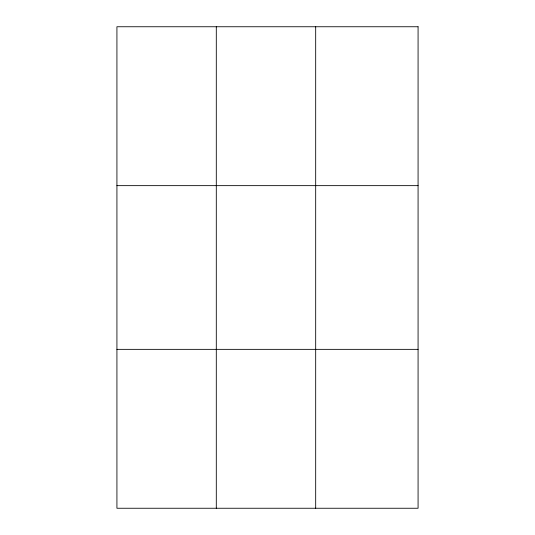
<?xml version="1.0" encoding="UTF-8"?>
<svg xmlns="http://www.w3.org/2000/svg" width="535" height="535" viewBox="0 0 535 535"><rect width="100%" height="100%" fill="white"/><g stroke="black" fill="none" stroke-linecap="round" stroke-linejoin="round"><path stroke-width="0.8" d="M216.3 508.25L216.3 26.75M315.683 508.25L315.683 26.75M116.924 185.645L418.076 185.645M116.924 349.355L418.076 349.355M418.076 26.75L116.924 26.75L116.924 508.25L418.076 508.25L418.076 26.75"/></g></svg>
